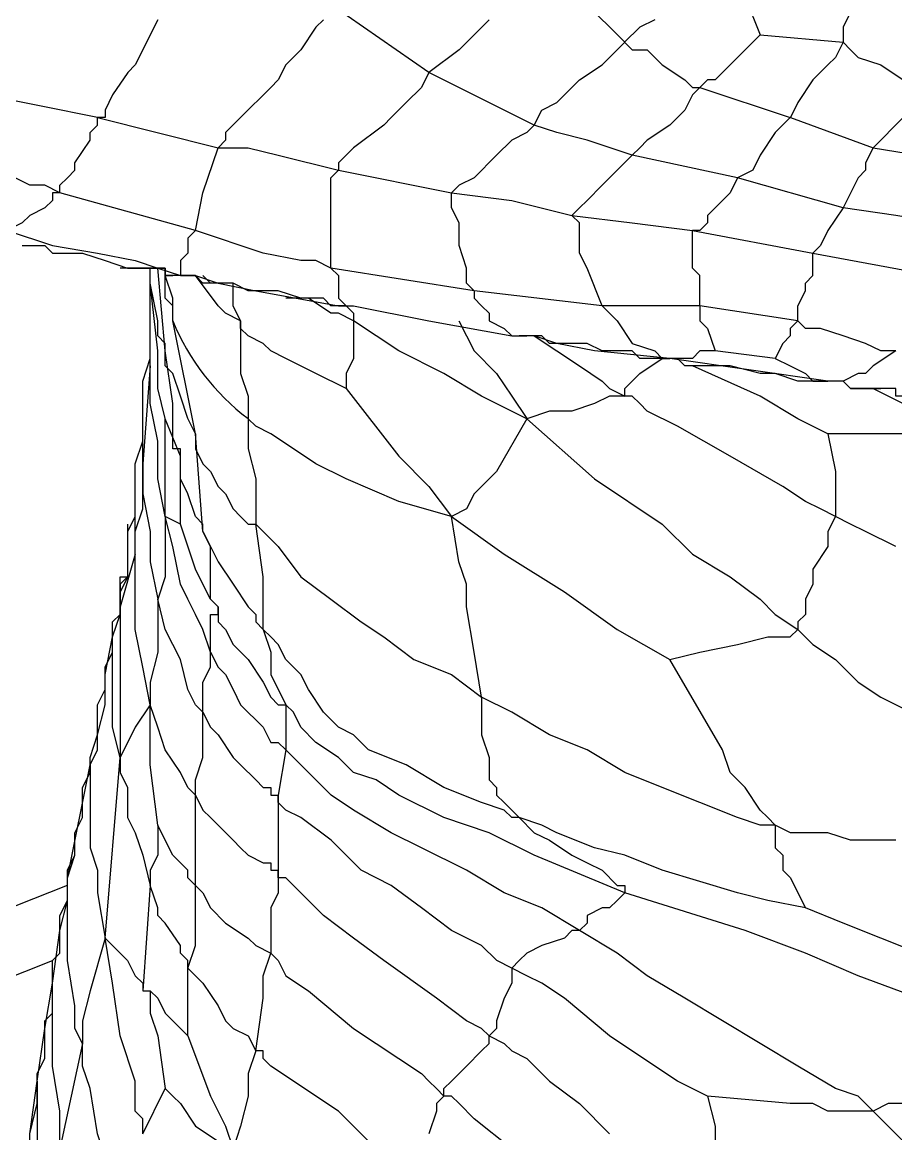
# Model space of a CAD drawing. Header units: inches. Extents: x 109 to 1721, y 29 to 669.
# Drawn here: x 1415.509 to 1417.926, y 357.261 to 360.338 of the extents above; entities that cross this region are included whole.
import ezdxf

# ---------------------------------------------------------------- set-up
doc = ezdxf.new("R2010")
doc.units = ezdxf.units.IN
doc.header["$LTSCALE"] = 0.0393700787401575
doc.header["$MEASUREMENT"] = 0
doc.layers.add('PDF3_Geometría', color=7, linetype='Continuous')

# ---------------------------------------------------------------- blocks, each defined once
blk = doc.blocks.new('OH3A1-1$-$ASSY$$CENTER$TUB_-_v2$-$copia1')
at = {"layer": 'PDF3_Geometría', "lineweight": -3}
for points in [[(15.32417805989583, 10.7041753133138), (15.32334476047092, 10.70250871446397), (15.322511461046, 10.70084211561415), (15.32167816162109, 10.69917551676432), (15.32084486219618, 10.69834221733941), (15.31917826334635, 10.69584231906467), (15.31834496392144, 10.69417572021484), (15.31834496392144, 10.69334242078993), (15.31751166449653, 10.69334242078993), (15.30501217312283, 10.69584231906467)], [(15.3658447265625, 10.69250912136501), (15.36667802598741, 10.69417572021484), (15.36834462483724, 10.69500901963976), (15.37084452311198, 10.69750891791449), (15.37334442138672, 10.69917551676432), (15.37501102023654, 10.70084211561415), (15.37584431966146, 10.70167541503906), (15.36667802598741, 10.71084170871311), (15.36834462483724, 10.71167500813802), (15.37001122368706, 10.71334160698784), (15.37417772081163, 10.71584150526258), (15.38084411621094, 10.72167460123698), (15.37834421793619, 10.72417449951172), (15.37584431966146, 10.72750769721137), (15.37417772081163, 10.73000759548611), (15.3725111219618, 10.73167419433594), (15.37167782253689, 10.73334079318576), (15.38334401448568, 10.73917388916015), (15.39667680528429, 10.73417409261067), (15.3975101047092, 10.74000718858507), (15.39834340413411, 10.74584028455946), (15.40001000298394, 10.75667317708333), (15.41750929090712, 10.75250667995876)], [(15.36084408230252, 10.70417446560329), (15.35917748345269, 10.70250786675347), (15.35751088460286, 10.70084126790364), (15.35417768690321, 10.6983413696289), (15.34334479437934, 10.70584106445312)], [(15.34251149495442, 10.70417446560329), (15.34167819552951, 10.70334116617838), (15.34001159667969, 10.70084126790364), (15.33834499782986, 10.69917466905382), (15.33751169840495, 10.69750807020399), (15.33667839898003, 10.69667477077908), (15.33334520128038, 10.69334157307942), (15.33167860243055, 10.6916749742296), (15.33167860243055, 10.69084167480468), (15.33084530300564, 10.69000837537977)], [(15.40084415011935, 10.70500776502821), (15.40001085069444, 10.70334116617838), (15.40001085069444, 10.70167456732856), (15.40084415011935, 10.70084126790364), (15.40167744954427, 10.70000796847873), (15.404177347819, 10.69917466905382), (15.40667724609375, 10.69750807020399), (15.40834384494357, 10.69667477077908), (15.40917714436849, 10.69667477077908)], [(15.3791766696506, 10.70417446560329), (15.37751007080078, 10.70334116617838), (15.37584347195094, 10.70167456732856), (15.37667677137586, 10.70084126790364), (15.37834337022569, 10.70084126790364), (15.38000996907552, 10.69917466905382), (15.38250986735025, 10.69750807020399), (15.38334316677517, 10.69667477077908), (15.38417646620009, 10.69667477077908), (15.38334316677517, 10.69584147135416), (15.38250986735025, 10.69417487250434), (15.38084326850043, 10.69250827365451), (15.37834337022569, 10.69084167480468), (15.37751007080078, 10.69000837537977), (15.37667677137586, 10.68917507595486), (15.37167697482639, 10.69084167480468), (15.36834377712673, 10.6916749742296), (15.36584387885199, 10.69250827365451), (15.36501057942708, 10.6916749742296), (15.36334398057725, 10.69084167480468), (15.36167738172743, 10.68917507595486), (15.35917748345269, 10.68667517768012), (15.35751088460286, 10.6858418782552), (15.35667758517795, 10.68500857883029)], [(15.40584309895833, 10.71584065755208), (15.38834381103515, 10.71000756157769), (15.38834381103515, 10.70917426215277), (15.38834381103515, 10.70834096272786), (15.38917711046007, 10.70667436387803), (15.39084370930989, 10.70250786675347), (15.40001000298394, 10.70167456732856)], [(15.39084370930989, 10.70250701904297), (15.38751051161024, 10.69917382134331), (15.38584391276041, 10.69750722249349), (15.3850106133355, 10.69750722249349), (15.38417731391059, 10.69667392306858), (15.39417690700955, 10.69334072536892), (15.39251030815972, 10.69167412651909), (15.39084370930989, 10.68917422824436), (15.39001040988498, 10.68750762939453), (15.38834381103515, 10.68667432996962), (15.37667761908637, 10.68917422824436), (15.37334442138672, 10.6858410305447), (15.37167782253689, 10.68417443169487), (15.37084452311198, 10.68334113226996), (15.37001122368706, 10.68250783284505)], [(15.40001085069444, 10.70167371961805), (15.39917755126953, 10.70000712076823), (15.39834425184461, 10.69917382134331), (15.39667765299479, 10.69750722249349), (15.39501105414496, 10.69500732421875), (15.39417775472005, 10.69334072536892), (15.40334404839409, 10.69000752766927), (15.40251074896918, 10.68834092881944), (15.40251074896918, 10.68750762939453), (15.40167744954427, 10.68667432996962), (15.40001085069444, 10.68334113226996), (15.38834465874566, 10.68667432996962), (15.38751135932074, 10.68500773111979), (15.38584476047092, 10.68334113226996), (15.385011461046, 10.68250783284505), (15.385011461046, 10.68167453342014), (15.38417816162109, 10.68084123399522), (15.38334486219618, 10.68084123399522)], [(15.36584303114149, 10.69250742594401), (15.35417683919271, 10.6983405219184), (15.35334353976779, 10.69667392306857), (15.35167694091797, 10.69500732421875), (15.35001034206814, 10.69334072536892), (15.34917704264323, 10.69250742594401), (15.34584384494358, 10.69000752766927), (15.34501054551866, 10.68917422824435), (15.34417724609375, 10.68834092881944), (15.34417724609375, 10.68750762939453)], [(15.40917629665798, 10.69667392306857), (15.40834299723307, 10.69584062364366), (15.40750969780816, 10.69500732421875), (15.40667639838324, 10.69334072536892), (15.40334320068359, 10.69000752766927), (15.40834299723307, 10.68917422824435), (15.4100095960829, 10.68834092881944), (15.41084289550781, 10.68834092881944), (15.41250949435764, 10.68834092881944), (15.41250949435764, 10.68750762939453), (15.41167619493272, 10.68667432996961), (15.41167619493272, 10.68500773111979), (15.41084289550781, 10.68167453342014), (15.40584309895833, 10.68250783284505), (15.40001000298394, 10.68334113226996), (15.39834340413411, 10.68084123399522), (15.3975101047092, 10.6791746351454), (15.39667680528429, 10.67834133572048)], [(15.31334431966145, 10.68500773111979), (15.31334431966145, 10.6858410305447), (15.31417761908637, 10.68667432996962), (15.31501091851128, 10.68750762939453), (15.31501091851128, 10.68834092881944), (15.31667751736111, 10.69084082709418), (15.31667751736111, 10.69167412651909), (15.31751081678602, 10.69250742594401), (15.31751081678602, 10.69334072536892), (15.33084360758463, 10.69000752766927)], [(15.31334431966145, 10.68500773111979), (15.31167772081163, 10.6858410305447), (15.3100111219618, 10.6858410305447), (15.30667792426215, 10.68750762939453), (15.3033447265625, 10.68834092881944), (15.30001152886284, 10.69000752766927), (15.29667833116319, 10.68750762939453), (15.29501173231336, 10.68667432996962), (15.29417843288845, 10.68667432996962), (15.29334513346354, 10.68667432996962)], [(15.32834370930989, 10.68084123399522), (15.32917700873481, 10.68500773111979), (15.33084360758463, 10.69000752766927), (15.33417680528429, 10.69000752766927), (15.33751000298394, 10.68917422824436), (15.34417639838324, 10.68750762939453)], [(15.34334479437934, 10.67667473687066), (15.34334479437934, 10.67750803629557), (15.34334479437934, 10.6791746351454), (15.34334479437934, 10.68000793457031), (15.34334479437934, 10.68167453342014), (15.34334479437934, 10.68334113226996), (15.34334479437934, 10.68417443169487), (15.34334479437934, 10.6858410305447), (15.34334479437934, 10.68667432996962), (15.34417809380425, 10.68750762939453), (15.35667758517795, 10.68500773111979)], [(15.32834370930989, 10.68084038628472), (15.31334431966145, 10.68500688340928), (15.31251102023654, 10.68500688340928), (15.31251102023654, 10.68417358398437), (15.31167772081163, 10.68334028455946), (15.3100111219618, 10.68250698513454), (15.30917782253689, 10.68167368570963), (15.30751122368706, 10.68084038628472)], [(15.35917833116319, 10.67417399088541), (15.35834503173828, 10.67500729031033), (15.35834503173828, 10.67667388916015), (15.35751173231336, 10.67917378743489), (15.35751173231336, 10.68000708685981), (15.35751173231336, 10.68167368570963), (15.35667843288845, 10.68334028455946), (15.35667843288845, 10.68417358398437), (15.35667843288845, 10.68500688340929), (15.36334482828776, 10.68417358398437), (15.37001122368706, 10.68250698513454)], [(15.37334357367621, 10.67250739203559), (15.37167697482639, 10.67667388916015), (15.37084367540147, 10.67834048800998), (15.37084367540147, 10.68000708685981), (15.37084367540147, 10.68167368570963), (15.37001037597656, 10.68250698513454), (15.37667677137586, 10.68167368570963), (15.38334316677517, 10.68084038628472)], [(15.30751037597656, 10.68084038628472), (15.31251017252604, 10.67917378743489), (15.31750996907552, 10.67834048800998), (15.32167646620008, 10.67750718858507), (15.32417636447483, 10.67667388916015), (15.32667626274956, 10.67584058973524)], [(15.34334309895833, 10.67667388916015), (15.3416765001085, 10.67750718858507), (15.34000990125868, 10.67750718858507), (15.33584340413411, 10.67834048800998), (15.32834370930989, 10.68084038628472), (15.32751040988498, 10.68000708685981), (15.32751040988498, 10.67917378743489), (15.32751040988498, 10.67834048800998), (15.32667711046007, 10.67750718858507), (15.32667711046007, 10.67584058973524)], [(15.38417731391059, 10.67250739203559), (15.38417731391059, 10.6733406914605), (15.38417731391059, 10.67417399088541), (15.38417731391059, 10.67584058973524), (15.38334401448567, 10.67667388916015), (15.38334401448567, 10.67834048800998), (15.38334401448567, 10.67917378743489), (15.38334401448567, 10.68000708685981), (15.38334401448567, 10.68084038628472), (15.39667680528429, 10.67834048800998)], [(15.30917697482639, 10.67917378743489), (15.3100102742513, 10.67917378743489), (15.31084357367621, 10.67917378743489), (15.31167687310112, 10.67917378743489), (15.31251017252604, 10.67834048800998), (15.31334347195095, 10.67834048800998), (15.31417677137586, 10.67834048800998), (15.31584337022569, 10.67834048800998), (15.31834326850043, 10.67750718858507), (15.32084316677517, 10.67667388916015), (15.32167646620008, 10.67667388916015), (15.322509765625, 10.67667388916015), (15.32334306504991, 10.67667388916015), (15.32417636447482, 10.67667388916015), (15.32500966389974, 10.67667388916015), (15.32500966389974, 10.67584058973524), (15.32584296332465, 10.67584058973524), (15.32500966389974, 10.67584058973524), (15.32500966389974, 10.67667388916015), (15.32417636447482, 10.67667388916015), (15.32334306504991, 10.67667388916015), (15.32167646620008, 10.67667388916015), (15.32084316677517, 10.67667388916015), (15.32000986735026, 10.67667388916015)], [(15.39501105414496, 10.67084079318576), (15.39501105414496, 10.67167409261067), (15.39501105414496, 10.67250739203559), (15.39584435356988, 10.67417399088541), (15.39584435356988, 10.67500729031032), (15.39667765299479, 10.67584058973524), (15.39667765299479, 10.67834048800998), (15.4100104437934, 10.67584058973524)], [(15.32334391276041, 10.67500729031033), (15.32334391276041, 10.67667388916015)], [(15.32334391276041, 10.66917419433593), (15.32334391276041, 10.67084079318576), (15.32334391276041, 10.67250739203559), (15.32334391276041, 10.6733406914605), (15.32334391276041, 10.67500729031033), (15.32334391276041, 10.67584058973524), (15.32334391276041, 10.67667388916015)], [(15.32334391276041, 10.67417399088541), (15.32334391276041, 10.67500729031033), (15.32334391276041, 10.67667388916015)], [(15.33084445529514, 10.63917456732855), (15.33001115587022, 10.64000786675347), (15.33001115587022, 10.64084116617838), (15.33001115587022, 10.64334106445312), (15.33001115587022, 10.64500766330295), (15.33001115587022, 10.64584096272786), (15.32917785644531, 10.64750756157769), (15.32917785644531, 10.6483408610026), (15.3283445570204, 10.64917416042751), (15.32751125759548, 10.65167405870225), (15.32667795817057, 10.65334065755208), (15.32667795817057, 10.65500725640191), (15.32667795817057, 10.65584055582682), (15.32667795817057, 10.65667385525173), (15.32584465874566, 10.65667385525173), (15.32584465874566, 10.65834045410156), (15.32584465874566, 10.66167365180121), (15.32501135932074, 10.6675067477756), (15.32501135932074, 10.66834004720052), (15.32417805989583, 10.66917334662543), (15.32417805989583, 10.67000664605034), (15.32417805989583, 10.67083994547526), (15.32334476047092, 10.67500644259982), (15.32334476047092, 10.67667304144965)], [(15.32917785644531, 10.64750840928819), (15.3283445570204, 10.65834130181206), (15.32751125759548, 10.66000790066189), (15.32667795817057, 10.66250779893663), (15.32584465874566, 10.66500769721137), (15.32501135932075, 10.66584099663628), (15.32501135932075, 10.66750759548611), (15.32417805989583, 10.67667388916015)], [(15.32667711046007, 10.67584058973524), (15.32584381103515, 10.67584058973524), (15.32501051161024, 10.67584058973524), (15.32501051161024, 10.67667388916015)], [(15.35917663574219, 10.67417399088541), (15.34334394666883, 10.67667388916015), (15.34417724609375, 10.67584058973524), (15.34417724609375, 10.67500729031033), (15.34417724609375, 10.67417399088541), (15.34417724609375, 10.6733406914605), (15.34501054551866, 10.67250739203559), (15.34584384494358, 10.67250739203559)], [(15.32834370930989, 10.65834130181206), (15.32584381103515, 10.67084079318576), (15.32584381103515, 10.67250739203559), (15.32501051161024, 10.6733406914605), (15.32501051161024, 10.67584058973524)], [(15.32584465874566, 10.67084079318576), (15.32584465874566, 10.67167409261067), (15.32584465874566, 10.67250739203559), (15.32584465874566, 10.6733406914605), (15.32501135932074, 10.67584058973524)], [(15.32584465874566, 10.67584058973524), (15.32584465874566, 10.67584058973524)], [(15.32584465874566, 10.67584058973524), (15.32584465874566, 10.67584058973524)], [(15.32667711046007, 10.67584058973524), (15.32834370930989, 10.67584058973524), (15.33084360758463, 10.67500729031033), (15.3350101047092, 10.67417399088541), (15.34417639838324, 10.67250739203559), (15.34500969780816, 10.67250739203559), (15.34584299723307, 10.67250739203559)], [(15.32667711046007, 10.67584058973524), (15.32667711046007, 10.67584058973524)], [(15.34084404839409, 10.6733406914605), (15.34001074896918, 10.6733406914605), (15.33751085069444, 10.67417399088541), (15.33417765299479, 10.67417399088541), (15.33251105414496, 10.67500729031033), (15.33084445529514, 10.67500729031033), (15.33001115587022, 10.67500729031033), (15.32917785644531, 10.67500729031033), (15.3283445570204, 10.67584058973524), (15.32751125759548, 10.67584058973524), (15.32667795817057, 10.67584058973524)], [(15.33334350585937, 10.67084079318576), (15.33167690700954, 10.67167409261067), (15.33084360758463, 10.67250739203559), (15.32834370930989, 10.67584058973524)], [(15.33084445529514, 10.67500729031033), (15.33001115587022, 10.67500729031033), (15.32917785644531, 10.67584058973524)], [(15.32501051161024, 10.66000790066189), (15.32417721218533, 10.66334109836154), (15.32417721218533, 10.66750759548611), (15.32334391276041, 10.67500729031033)], [(15.32334391276041, 10.66584099663628), (15.32334391276041, 10.6666742960612), (15.32334391276041, 10.66917419433593), (15.32334391276041, 10.67167409261067), (15.32334391276041, 10.67500729031033)], [(15.33334350585937, 10.67084079318576), (15.33251020643446, 10.67250739203559), (15.33251020643446, 10.67500729031032)], [(15.37334357367621, 10.67250739203559), (15.35917748345269, 10.67417399088541), (15.35917748345269, 10.6733406914605), (15.3600107828776, 10.67250739203559), (15.36084408230252, 10.67167409261067), (15.36084408230252, 10.67084079318576), (15.36251068115234, 10.67000749376085), (15.36334398057725, 10.66917419433593), (15.36417728000217, 10.66917419433593)], [(15.34501139322916, 10.67250739203559), (15.34334479437934, 10.67250739203559), (15.34251149495442, 10.6733406914605), (15.34167819552951, 10.6733406914605), (15.3408448961046, 10.6733406914605), (15.33834499782986, 10.6733406914605)], [(15.34584384494357, 10.67084079318576), (15.34417724609375, 10.67167409261067), (15.34334394666883, 10.67167409261067), (15.34084404839409, 10.6733406914605)], [(15.34501139322916, 10.67250739203559), (15.34584469265408, 10.67167409261067), (15.34584469265408, 10.67084079318576)], [(15.34501139322916, 10.67250739203559), (15.34584469265408, 10.67250739203559), (15.35417768690321, 10.67084079318576), (15.36334398057725, 10.66917419433593)], [(15.38417731391059, 10.67250739203559), (15.37334442138672, 10.67250739203559), (15.37417772081163, 10.67167409261067), (15.37501102023654, 10.67084079318576), (15.37667761908637, 10.66834089491102), (15.37917751736111, 10.66750759548611), (15.38001081678602, 10.6666742960612), (15.38084411621093, 10.6666742960612)], [(15.39501105414496, 10.67084079318576), (15.38417816162109, 10.67250739203559), (15.38417816162109, 10.67167409261067), (15.38417816162109, 10.67084079318576), (15.385011461046, 10.67000749376085), (15.38584476047092, 10.66750759548611)], [(15.34501139322916, 10.66334109836154), (15.34167819552951, 10.66500769721137), (15.33834499782986, 10.6666742960612), (15.33667839898003, 10.66750759548611), (15.33584509955512, 10.66834089491102), (15.33417850070529, 10.66917419433593), (15.33334520128038, 10.67000749376085), (15.33334520128038, 10.67084079318576), (15.33334520128038, 10.66500769721137), (15.33417850070529, 10.66250779893663), (15.33417850070529, 10.6608412000868), (15.33417850070529, 10.66000790066189)], [(15.36501057942708, 10.66000705295139), (15.3600107828776, 10.66250695122612), (15.35584428575304, 10.66500684950086), (15.35084448920356, 10.6675067477756), (15.34834459092882, 10.66917334662543), (15.34584469265408, 10.67083994547526), (15.34584469265408, 10.66917334662543), (15.34584469265408, 10.66667344835069), (15.34501139322916, 10.66500684950086), (15.34501139322916, 10.66334025065104), (15.35084448920356, 10.65584055582682), (15.35417768690321, 10.65250735812717), (15.35667758517795, 10.64917416042751)], [(15.35751003689236, 10.67084079318576), (15.35917663574219, 10.66750759548611), (15.36167653401692, 10.66500769721137), (15.36334313286675, 10.66250779893663), (15.36500973171658, 10.66000790066189)], [(15.40584309895833, 10.66750759548611), (15.4041765001085, 10.66750759548611), (15.40250990125868, 10.66834089491102), (15.40001000298394, 10.66917419433593), (15.3975101047092, 10.67000749376085), (15.39584350585937, 10.67000749376085), (15.39501020643446, 10.67084079318576), (15.39417690700955, 10.67000749376085), (15.39417690700955, 10.66917419433593), (15.39334360758463, 10.66834089491102), (15.39251030815972, 10.6666742960612), (15.39417690700955, 10.66584099663628), (15.39584350585937, 10.66500769721137), (15.39667680528429, 10.66417439778645), (15.3975101047092, 10.66417439778645), (15.39834340413411, 10.66417439778645)], [(15.322509765625, 10.66000790066189), (15.322509765625, 10.6608412000868), (15.322509765625, 10.66250779893663), (15.322509765625, 10.66417439778645), (15.32334306504991, 10.6666742960612), (15.32334306504991, 10.66750759548611), (15.32334306504991, 10.66834089491102), (15.32334306504991, 10.67000749376085)], [(15.36417643229166, 10.66917419433593), (15.36500973171658, 10.66917419433593)], [(15.38084411621094, 10.6666742960612), (15.3725111219618, 10.66750759548611), (15.36834462483724, 10.66834089491102), (15.3658447265625, 10.66917419433593), (15.36417812771267, 10.66917419433593)], [(15.38167656792534, 10.6666742960612), (15.38084326850043, 10.6666742960612), (15.38000996907552, 10.6666742960612), (15.3791766696506, 10.6666742960612), (15.37834337022569, 10.6666742960612), (15.37751007080078, 10.6666742960612), (15.37667677137586, 10.66750759548611), (15.37584347195094, 10.66750759548611), (15.37334357367621, 10.66750759548611), (15.37167697482639, 10.66834089491102), (15.37001037597656, 10.66834089491102), (15.36917707655165, 10.66834089491102), (15.36751047770182, 10.66834089491102), (15.36667717827691, 10.66917419433593), (15.36584387885199, 10.66917419433593), (15.36501057942708, 10.66917419433593)], [(15.3658447265625, 10.66917419433593), (15.37084452311198, 10.66584099663628), (15.37334442138672, 10.66417439778646), (15.37417772081163, 10.66334109836154), (15.37584431966146, 10.66250779893663)], [(15.32334391276041, 10.66584099663628), (15.32334391276041, 10.66750759548611)], [(15.41584269205729, 10.65917375352647), (15.41167619493272, 10.65834045410156), (15.40917629665798, 10.65834045410156), (15.40667639838324, 10.65834045410156), (15.40500979953342, 10.65834045410156), (15.40250990125868, 10.65834045410156), (15.39834340413411, 10.65834045410156), (15.39917670355903, 10.65417395697699), (15.39917670355903, 10.65167405870226), (15.39917670355903, 10.65084075927734), (15.39917670355903, 10.64917416042751), (15.3975101047092, 10.65000745985243), (15.39584350585937, 10.65084075927734), (15.39334360758463, 10.65250735812717), (15.38751051161024, 10.65584055582682), (15.38167741563585, 10.65917375352647), (15.37834421793619, 10.6608403523763), (15.37751091851128, 10.66167365180121), (15.37667761908637, 10.66250695122613), (15.37584431966146, 10.66250695122613), (15.37584431966146, 10.66334025065104), (15.37667761908637, 10.66417355007595), (15.37751091851128, 10.66500684950087), (15.38001081678602, 10.66667344835069)], [(15.38167656792534, 10.6666742960612), (15.38084326850043, 10.6666742960612)], [(15.39251030815972, 10.6666742960612), (15.38584391276041, 10.66750759548611), (15.38417731391059, 10.66750759548611), (15.38334401448567, 10.6666742960612), (15.38251071506076, 10.6666742960612), (15.38084411621094, 10.6666742960612)], [(15.39834425184461, 10.66417439778645), (15.38084496392144, 10.6666742960612)], [(15.38667805989583, 10.66584099663628), (15.385011461046, 10.66584099663628), (15.38417816162109, 10.66584099663628), (15.38334486219618, 10.66584099663628), (15.38251156277127, 10.66584099663628), (15.38167826334635, 10.6666742960612)], [(15.40584309895833, 10.66750759548611), (15.40334320068359, 10.66584099663628), (15.40250990125868, 10.66500769721137), (15.40167660183376, 10.66500769721137), (15.40001000298394, 10.66417439778645), (15.39917670355903, 10.66417439778645), (15.39834340413411, 10.66417439778645)], [(15.32501051161024, 10.64917416042751), (15.32417721218533, 10.65334065755208), (15.32417721218533, 10.65750715467665), (15.32334391276041, 10.66167365180121), (15.32334391276041, 10.66334025065104), (15.32334391276041, 10.66584014892578), (15.3225106133355, 10.65500725640191)], [(15.39834425184461, 10.65834045410156), (15.39501105414496, 10.66000705295139), (15.3908445570204, 10.66250695122612), (15.38334486219618, 10.66584014892578)], [(15.39834425184461, 10.66417439778645), (15.39751095241969, 10.66417439778645), (15.39667765299479, 10.66417439778645), (15.39501105414496, 10.66417439778645), (15.39251115587022, 10.66500769721137), (15.3908445570204, 10.66500769721137), (15.38751135932074, 10.66584099663628), (15.38667805989583, 10.66584099663628), (15.38584476047092, 10.66584099663628), (15.385011461046, 10.66584099663628)], [(15.40084330240885, 10.66334109836154), (15.40001000298394, 10.66417439778645), (15.39917670355903, 10.66417439778645), (15.39834340413411, 10.66417439778645)], [(15.40084330240885, 10.66334109836154), (15.40417650010851, 10.66334109836154)], [(15.4041765001085, 10.66334109836154), (15.40250990125868, 10.66334109836154), (15.40167660183376, 10.66334109836154), (15.40084330240885, 10.66334109836154)], [(15.40334404839409, 10.66334025065104), (15.40667724609375, 10.66167365180121), (15.40917714436849, 10.6608403523763), (15.41251034206814, 10.66000705295139), (15.41584353976779, 10.65917375352647), (15.41501024034288, 10.66167365180121)], [(15.41667683919271, 10.66167365180121), (15.41501024034288, 10.66167365180121), (15.41334364149305, 10.66167365180121), (15.41167704264323, 10.66167365180121), (15.4100104437934, 10.66250695122612), (15.40834384494357, 10.66250695122612), (15.40667724609375, 10.66250695122612), (15.40584394666883, 10.66250695122612), (15.40584394666883, 10.66334025065104), (15.404177347819, 10.66334025065104)], [(15.37584431966146, 10.66250695122612), (15.37417772081163, 10.66250695122612), (15.3725111219618, 10.66167365180121), (15.37001122368706, 10.6608403523763), (15.36751132541232, 10.6608403523763), (15.36501142713758, 10.66000705295139), (15.3725111219618, 10.65334065755208), (15.38001081678602, 10.6483408610026), (15.38334401448567, 10.64500766330295), (15.38751051161024, 10.64250776502821), (15.39084370930989, 10.64000786675347), (15.39251030815972, 10.63834126790364), (15.39501020643446, 10.63667466905382)], [(15.32167731391059, 10.65250735812717), (15.32167731391059, 10.65334065755208), (15.32167731391059, 10.65500725640191), (15.3225106133355, 10.65750715467665), (15.3225106133355, 10.65834045410156), (15.3225106133355, 10.65917375352647), (15.3225106133355, 10.66000705295139)], [(15.322509765625, 10.65500725640191), (15.322509765625, 10.65750715467665), (15.322509765625, 10.66000705295139)], [(15.32501051161024, 10.64917416042751), (15.32501051161024, 10.66000705295139)], [(15.32667711046007, 10.6483408610026), (15.32667711046007, 10.65584055582682), (15.32501051161024, 10.66000705295139)], [(15.36501057942708, 10.66000705295139), (15.36167738172743, 10.65417395697699), (15.35917748345269, 10.65167405870225), (15.35834418402777, 10.65000745985243), (15.35667758517795, 10.64917416042751), (15.35084448920356, 10.65084075927734), (15.34501139322916, 10.65334065755208), (15.34167819552951, 10.65500725640191), (15.33917829725477, 10.65667385525173), (15.33667839898003, 10.65834045410156), (15.3350118001302, 10.65917375352647), (15.33417850070529, 10.66000705295139), (15.33417850070529, 10.65667385525173), (15.3350118001302, 10.65334065755208), (15.3350118001302, 10.65084075927734), (15.3350118001302, 10.6483408610026)], [(15.32834370930989, 10.65834045410156), (15.32834370930989, 10.65667385525173), (15.32917700873481, 10.65500725640191), (15.33001030815972, 10.65417395697699), (15.33084360758463, 10.65250735812717), (15.33167690700954, 10.65167405870226), (15.33251020643446, 10.65000745985243), (15.33334350585937, 10.64917416042751), (15.33417680528429, 10.6483408610026), (15.3350101047092, 10.6483408610026)], [(15.32167731391059, 10.64500766330295), (15.32167731391059, 10.64667426215277), (15.32167731391059, 10.64750756157769), (15.3225106133355, 10.65000745985243), (15.3225106133355, 10.65250735812717), (15.3225106133355, 10.65500725640191), (15.3225106133355, 10.65334065755208), (15.3225106133355, 10.65167405870225), (15.32334391276041, 10.64750756157769), (15.32334391276041, 10.64417436387803), (15.32417721218533, 10.64000786675347)], [(15.32084486219618, 10.64250776502821), (15.32084486219618, 10.64334106445312), (15.32084486219618, 10.64417436387804), (15.32084486219618, 10.64500766330295), (15.32084486219618, 10.64750756157769), (15.32167816162109, 10.64917416042751), (15.32167816162109, 10.65000745985243), (15.32167816162109, 10.65084075927734), (15.32167816162109, 10.65167405870226), (15.32167816162109, 10.65250735812717)], [(15.32167731391059, 10.64500766330295), (15.32167731391059, 10.64750756157769), (15.32167731391059, 10.64917416042751), (15.32167731391059, 10.65084075927734), (15.32167731391059, 10.65250735812717)], [(15.32084486219618, 10.64750756157769), (15.32084486219618, 10.6483408610026)], [(15.32917785644531, 10.62750752766927), (15.32917785644531, 10.62917412651909), (15.32917785644531, 10.63084072536892), (15.33001115587022, 10.63250732421875), (15.33001115587022, 10.63417392306857), (15.32917785644531, 10.63667382134331), (15.3283445570204, 10.63834042019314), (15.32751125759548, 10.64000701904296), (15.32667795817057, 10.64167361789279), (15.32584465874566, 10.64584011501736), (15.32501135932075, 10.64917331271701), (15.32501135932075, 10.64750671386718), (15.32501135932075, 10.64500681559245), (15.32501135932075, 10.6425069173177), (15.32417805989583, 10.64000701904296)], [(15.33001030815972, 10.63417392306857), (15.33001030815972, 10.63500722249349), (15.33001030815972, 10.6358405219184), (15.33001030815972, 10.63667382134331), (15.33001030815972, 10.63834042019314), (15.33084360758463, 10.63834042019314), (15.33084360758463, 10.63917371961805), (15.33001030815972, 10.64000701904296), (15.32917700873481, 10.64167361789279), (15.32834370930989, 10.64334021674262), (15.32667711046007, 10.6483400132921), (15.32501051161024, 10.64917331271701)], [(15.33584425184462, 10.63667466905382), (15.33584425184462, 10.63917456732856), (15.33584425184462, 10.64084116617838), (15.33584425184462, 10.64250776502821), (15.3350109524197, 10.6483408610026), (15.33667755126953, 10.64667426215278), (15.33751085069444, 10.64584096272786), (15.34001074896918, 10.64250776502821), (15.34334394666883, 10.64000786675347), (15.34667714436849, 10.63750796847873), (15.34917704264323, 10.6358413696289), (15.35251024034288, 10.63334147135416), (15.35667673746744, 10.63167487250434), (15.3600099351671, 10.6291749742296), (15.35917663574219, 10.63417477077908), (15.35834333631727, 10.63917456732856), (15.35834333631727, 10.6416744656033), (15.35751003689236, 10.64417436387804), (15.35667673746744, 10.64917416042751), (15.36250983344184, 10.64500766330295), (15.36917622884114, 10.64084116617838), (15.37500932481554, 10.63667466905382), (15.38084242078993, 10.63334147135416)], [(15.40584479437934, 10.64584011501736), (15.40251159667968, 10.64750671386718), (15.40084499782986, 10.6483400132921), (15.39917839898003, 10.64917331271701), (15.39834509955512, 10.64750671386718), (15.39834509955512, 10.64584011501736), (15.39667850070529, 10.64334021674262), (15.39667850070529, 10.64167361789279), (15.39584520128038, 10.64000701904296), (15.39584520128038, 10.63834042019314), (15.39501190185547, 10.63750712076823), (15.39501190185547, 10.63667382134331), (15.39667850070529, 10.63500722249349), (15.39917839898003, 10.63334062364366), (15.40167829725477, 10.63084072536892), (15.40417819552951, 10.62917412651909), (15.40751139322916, 10.62750752766927)], [(15.32084486219618, 10.64584096272786), (15.32084486219618, 10.64750756157769)], [(15.32084486219618, 10.64500766330295), (15.32084486219618, 10.64584096272786), (15.32084486219618, 10.64750756157769)], [(15.32917785644531, 10.64750756157769), (15.33001115587022, 10.64584096272786), (15.33084445529514, 10.64417436387803), (15.33251105414496, 10.6416744656033), (15.33417765299479, 10.63917456732855), (15.3350109524197, 10.63834126790364), (15.3350109524197, 10.63750796847873), (15.33584425184462, 10.63667466905382)], [(15.32834370930989, 10.60834164089627), (15.32834370930989, 10.61834123399522), (15.32751040988498, 10.61917453342014), (15.32667711046007, 10.62084113226996), (15.32501051161024, 10.6233410305447), (15.32417721218533, 10.62584092881944), (15.32334391276041, 10.62834082709418), (15.3225106133355, 10.63250732421875), (15.32167731391059, 10.63667382134331), (15.32167731391059, 10.64084031846788), (15.32167731391059, 10.64334021674262), (15.32167731391059, 10.64500681559245), (15.32001071506076, 10.63917371961805)], [(15.32001071506076, 10.63917371961805), (15.32001071506076, 10.64000701904297), (15.32001071506076, 10.64084031846788), (15.32001071506076, 10.64167361789279), (15.32001071506076, 10.64250691731771), (15.32084401448567, 10.64250691731771), (15.32001071506076, 10.64167361789279), (15.32001071506076, 10.64084031846788)], [(15.32084486219618, 10.6425069173177), (15.32001156277126, 10.64084031846788), (15.32001156277126, 10.63917371961805), (15.32001156277126, 10.63084072536892), (15.32001156277126, 10.62250773111979)], [(15.31917656792534, 10.63750712076823), (15.32000986735026, 10.63834042019314), (15.32000986735026, 10.63917371961805), (15.32000986735026, 10.64084031846788), (15.32000986735026, 10.64167361789279)], [(15.32001071506076, 10.62250773111979), (15.31917741563585, 10.62584092881944), (15.31917741563585, 10.62917412651909), (15.31917741563585, 10.63084072536892), (15.31917741563585, 10.63250732421875), (15.31917741563585, 10.63417392306857), (15.31917741563585, 10.6358405219184), (15.32001071506076, 10.63834042019314), (15.32001071506076, 10.64084031846788)], [(15.32834370930989, 10.61834123399522), (15.32834370930989, 10.61917453342014), (15.32834370930989, 10.62000783284505), (15.32917700873481, 10.62250773111979), (15.32917700873481, 10.62500762939453), (15.32917700873481, 10.62750752766927), (15.32834370930989, 10.62834082709418), (15.32751040988498, 10.63000742594401), (15.32667711046007, 10.63334062364366), (15.32501051161024, 10.63667382134331), (15.32417721218533, 10.64000701904297), (15.32417721218533, 10.63750712076823), (15.32417721218533, 10.63417392306857), (15.32334391276041, 10.63084072536892), (15.32334391276041, 10.62834082709418)], [(15.33084445529514, 10.63917371961805), (15.33084445529514, 10.63750712076823), (15.33167775472005, 10.63667382134331), (15.33251105414496, 10.63500722249349), (15.33417765299479, 10.63334062364366), (15.33584425184461, 10.63084072536892), (15.33667755126953, 10.62917412651909), (15.33751085069444, 10.62834082709418), (15.33834415011935, 10.62834082709418)], [(15.31667751736111, 10.62167443169488), (15.31751081678602, 10.6233410305447), (15.31751081678602, 10.62500762939453), (15.31834411621094, 10.62834082709418), (15.31834411621094, 10.63167402479384), (15.31917741563585, 10.6358405219184), (15.31917741563585, 10.63750712076823)], [(15.31750996907552, 10.62584092881944), (15.31750996907552, 10.62667422824436), (15.31750996907552, 10.62834082709418), (15.31834326850043, 10.63000742594401), (15.31834326850043, 10.63167402479384), (15.31834326850043, 10.63250732421875), (15.31917656792534, 10.63417392306857), (15.31917656792534, 10.63500722249349), (15.31917656792534, 10.6358405219184), (15.31917656792534, 10.63667382134331), (15.31917656792534, 10.63750712076823)], [(15.39251030815972, 10.61500803629557), (15.39084370930989, 10.61500803629557), (15.38834381103515, 10.61584133572048), (15.38417731391059, 10.61750793457031), (15.38001081678602, 10.61917453342013), (15.37584431966146, 10.62084113226996), (15.37167782253689, 10.6233410305447), (15.36751132541232, 10.62500762939453), (15.36334482828776, 10.62750752766927), (15.3600116305881, 10.62917412651909), (15.3600116305881, 10.62667422824435), (15.3600116305881, 10.62500762939453), (15.36084493001302, 10.62250773111979), (15.36084493001302, 10.62084113226996), (15.36084493001302, 10.62000783284505), (15.36167822943793, 10.61917453342013), (15.36167822943793, 10.61834123399522), (15.36251152886284, 10.61750793457031), (15.36334482828776, 10.6166746351454), (15.36417812771267, 10.61584133572048), (15.36334482828776, 10.61584133572048), (15.36251152886284, 10.6166746351454), (15.3600116305881, 10.61750793457031), (15.35584513346354, 10.61917453342013), (15.35167863633897, 10.62167443169488), (15.34751213921441, 10.6233410305447), (15.34584554036458, 10.62500762939453), (15.34417894151475, 10.62584092881944), (15.34251234266493, 10.62750752766927), (15.3408457438151, 10.63000742594401), (15.34001244439019, 10.63167402479384), (15.33834584554036, 10.63334062364366), (15.33751254611545, 10.63500722249349), (15.33667924669052, 10.6358405219184), (15.33584594726562, 10.63667382134331), (15.33667924669052, 10.63417392306857), (15.33667924669052, 10.63334062364366), (15.33667924669052, 10.63167402479384), (15.33834584554036, 10.62834082709418)], [(15.39251030815972, 10.61500803629557), (15.39167700873481, 10.61584133572048), (15.39084370930989, 10.6166746351454), (15.38917711046007, 10.61917453342013), (15.38751051161024, 10.62084113226996), (15.38667721218533, 10.6233410305447), (15.38084411621094, 10.63334062364366), (15.38417731391059, 10.63417392306857), (15.38834381103515, 10.63500722249349), (15.39167700873481, 10.6358405219184), (15.39334360758463, 10.6358405219184), (15.39417690700955, 10.6358405219184), (15.39501020643446, 10.63667382134331)], [(15.33001030815972, 10.63417392306857), (15.33084360758463, 10.63250732421875), (15.33167690700954, 10.63167402479383), (15.33251020643446, 10.63000742594401), (15.33334350585937, 10.62834082709418), (15.33584340413411, 10.62584092881944), (15.33667670355902, 10.62417432996961), (15.33751000298394, 10.62417432996961), (15.33834330240885, 10.6233410305447)], [(15.32417805989583, 10.61500803629557), (15.32334476047092, 10.62167443169488), (15.32334476047092, 10.62500762939453), (15.32334476047092, 10.62834082709418), (15.32167816162109, 10.62584092881944), (15.32001156277126, 10.62250773111979)], [(15.40834299723307, 10.60084109836154), (15.4041765001085, 10.60250769721137), (15.40001000298394, 10.60417429606119), (15.39584350585937, 10.60584089491102), (15.39167700873481, 10.60667419433594), (15.38834381103515, 10.60750749376085), (15.38001081678602, 10.61000739203559), (15.37584431966146, 10.61167399088541), (15.3725111219618, 10.61250729031033), (15.36834462483724, 10.61417388916015), (15.36667802598741, 10.61500718858507), (15.36417812771267, 10.61584048800998), (15.3658447265625, 10.61417388916015), (15.36751132541232, 10.61334058973524), (15.37001122368706, 10.61167399088541), (15.37167782253689, 10.6108406914605), (15.37334442138672, 10.61000739203559), (15.37501102023654, 10.60834079318576), (15.37584431966146, 10.60834079318576), (15.37584431966146, 10.60750749376085), (15.3658447265625, 10.61167399088541), (15.36084493001302, 10.61417388916015), (15.35584513346354, 10.61584048800998), (15.35084533691406, 10.61834038628472), (15.34834543863932, 10.62000698513455), (15.34584554036458, 10.62084028455946), (15.34417894151475, 10.62250688340929), (15.34167904324001, 10.62417348225911), (15.34001244439019, 10.62584008110894), (15.33917914496528, 10.62750667995876), (15.33834584554036, 10.62833997938368), (15.33834584554036, 10.62750667995876), (15.33834584554036, 10.62667338053385), (15.33834584554036, 10.62584008110894), (15.33834584554036, 10.62417348225911), (15.33834584554036, 10.6233401828342)], [(15.32917785644531, 10.62750752766927), (15.33001115587022, 10.62584092881944), (15.33084445529514, 10.62500762939453), (15.33251105414496, 10.62250773111979), (15.33334435356987, 10.62167443169488), (15.3350109524197, 10.62000783284505), (15.33584425184462, 10.61917453342013), (15.33667755126953, 10.61917453342013), (15.33667755126953, 10.61834123399522), (15.33751085069444, 10.61834123399522)], [(15.322509765625, 10.58084106445312), (15.322509765625, 10.58250766330295), (15.32167646620008, 10.58334096272786), (15.32167646620008, 10.58667416042752), (15.32000986735026, 10.59167395697699), (15.31917656792534, 10.59750705295139), (15.31834326850043, 10.60250684950087), (15.31667666965061, 10.59667375352647), (15.31584337022569, 10.59334055582682), (15.31584337022569, 10.59167395697699), (15.31584337022569, 10.59084065755208), (15.31501007080078, 10.59250725640191), (15.31501007080078, 10.59500715467665), (15.31417677137587, 10.60000695122613), (15.31417677137587, 10.60250684950087), (15.31417677137587, 10.60500674777561), (15.31417677137587, 10.60917324490017), (15.31667666965061, 10.62167273627387), (15.31750996907552, 10.6233393351237), (15.31750996907552, 10.62583923339843)], [(15.31501091851128, 10.61334058973524), (15.31501091851128, 10.61417388916015), (15.3158442179362, 10.61584048800998), (15.3158442179362, 10.61834038628472), (15.3158442179362, 10.61917368570963), (15.31667751736111, 10.62084028455946), (15.31667751736111, 10.62167358398437), (15.31667751736111, 10.62250688340929), (15.31751081678602, 10.62500678168402), (15.31751081678602, 10.62584008110894)], [(15.31834411621094, 10.60250769721137), (15.32001071506076, 10.62250688340928), (15.32001071506076, 10.62084028455946), (15.32084401448568, 10.61917368570963), (15.32084401448568, 10.61584048800998), (15.32167731391059, 10.61417388916015), (15.3225106133355, 10.61167399088541), (15.32334391276041, 10.60834079318576)], [(15.40834384494357, 10.59584130181206), (15.40167744954427, 10.5983412000868), (15.39584435356988, 10.60084109836154), (15.38917795817057, 10.60334099663628), (15.37584516737196, 10.60750749376085), (15.37501186794704, 10.60667419433593), (15.37417856852213, 10.60584089491102), (15.37334526909722, 10.60584089491102), (15.37167867024739, 10.60500759548611), (15.37167867024739, 10.60417429606119), (15.37084537082248, 10.60334099663628), (15.36667887369791, 10.60584089491102), (15.36251237657335, 10.60750749376085), (15.35834587944878, 10.61000739203559), (15.3533460828993, 10.61250729031033), (15.35001288519965, 10.61417388916015), (15.34584638807509, 10.61667378743489), (15.34334648980034, 10.61834038628472), (15.34167989095052, 10.62000698513455), (15.34001329210069, 10.62167358398437), (15.33917999267578, 10.62250688340928), (15.33834669325087, 10.6233401828342), (15.33751339382595, 10.61834038628472)], [(15.31667751736111, 10.62167358398437), (15.31667751736111, 10.61917368570963), (15.31667751736111, 10.61667378743489), (15.31667751736111, 10.61417388916015), (15.31667751736111, 10.61250729031033), (15.31751081678602, 10.61000739203559), (15.31751081678602, 10.60750749376085), (15.31834411621094, 10.60250769721137), (15.32084401448567, 10.60000779893663), (15.32167731391059, 10.5983412000868), (15.3225106133355, 10.59750790066189), (15.3225106133355, 10.59667460123698), (15.32334391276041, 10.59667460123698), (15.32334391276041, 10.59584130181206), (15.32334391276041, 10.59417470296224), (15.32417721218533, 10.5916748046875), (15.32501051161024, 10.58584170871311)], [(15.32834370930989, 10.61834038628472), (15.32917700873481, 10.61667378743489), (15.33001030815972, 10.61584048800998), (15.33084360758463, 10.61500718858507), (15.33251020643446, 10.61334058973524), (15.33334350585937, 10.61250729031033), (15.33417680528429, 10.61167399088541), (15.33584340413411, 10.6108406914605), (15.33667670355902, 10.6108406914605), (15.33667670355902, 10.61000739203559), (15.33751000298394, 10.61000739203559)], [(15.40667724609375, 10.58417426215277), (15.40501064724392, 10.58417426215277), (15.40334404839409, 10.58334096272786), (15.40251074896918, 10.58417426215277), (15.40167744954427, 10.58500756157769), (15.39917755126953, 10.5858408610026), (15.39501105414496, 10.58834075927734), (15.3908445570204, 10.59084065755208), (15.38667805989583, 10.59334055582682), (15.38251156277127, 10.59584045410156), (15.3783450656467, 10.5983403523763), (15.37501186794704, 10.60084025065104), (15.37084537082248, 10.60334014892578), (15.37001207139757, 10.60334014892578), (15.36917877197265, 10.60250684950087), (15.36667887369791, 10.60167355007595), (15.36501227484809, 10.60084025065104), (15.36417897542317, 10.60000695122613), (15.36334567599826, 10.59917365180121), (15.36167907714844, 10.60000695122613), (15.36001247829861, 10.60167355007595), (15.35667928059895, 10.60334014892578), (15.3533460828993, 10.60584004720052), (15.35001288519965, 10.60833994547526), (15.3466796875, 10.61000654432509), (15.34334648980034, 10.61333974202474), (15.34001329210069, 10.61583964029948), (15.33834669325087, 10.61667293972439), (15.33751339382595, 10.6175062391493), (15.33751339382595, 10.61833953857422), (15.33751339382595, 10.6175062391493), (15.33751339382595, 10.61667293972439), (15.33751339382595, 10.61417304144965), (15.33751339382595, 10.61000654432509)], [(15.40584479437934, 10.61334058973524), (15.4033448961046, 10.61334058973524), (15.40084499782986, 10.61334058973524), (15.39834509955512, 10.61417388916015), (15.39584520128038, 10.61417388916015), (15.39417860243055, 10.61417388916015), (15.39251200358073, 10.61500718858507), (15.39251200358073, 10.61417388916015), (15.39251200358073, 10.61250729031033), (15.39334530300564, 10.61167399088541), (15.39334530300564, 10.6108406914605), (15.39334530300564, 10.61000739203559), (15.39417860243055, 10.60917409261067), (15.39501190185547, 10.60750749376085), (15.39584520128038, 10.60584089491102)], [(15.32751125759548, 10.59917449951172), (15.3283445570204, 10.60167439778646), (15.3283445570204, 10.60417429606119), (15.3283445570204, 10.60834079318576), (15.32751125759548, 10.60917409261068), (15.32751125759548, 10.61000739203559), (15.32584465874566, 10.61167399088541), (15.32501135932074, 10.61334058973524), (15.32417805989583, 10.61500718858507), (15.32417805989583, 10.61167399088541), (15.32334476047092, 10.61000739203559), (15.32334476047092, 10.60917409261068), (15.32334476047092, 10.60834079318576)], [(15.31251017252604, 10.60000779893663), (15.31334347195095, 10.60084109836154), (15.31334347195095, 10.60167439778646), (15.31334347195095, 10.60334099663628), (15.31334347195095, 10.60500759548611), (15.31417677137587, 10.60667419433594), (15.31417677137587, 10.60750749376085), (15.31417677137587, 10.60834079318576), (15.31417677137587, 10.60917409261068), (15.31417677137587, 10.61000739203559), (15.31501007080078, 10.61167399088541), (15.31501007080078, 10.61250729031033), (15.31501007080078, 10.61334058973524)], [(15.32084316677517, 10.57084147135416), (15.31917656792534, 10.57584126790364), (15.31750996907552, 10.58084106445312), (15.31667666965061, 10.5858408610026), (15.31584337022569, 10.58834075927734), (15.31584337022569, 10.59084065755208), (15.31334347195095, 10.5791744656033), (15.31334347195095, 10.58167436387804), (15.31334347195095, 10.58334096272786), (15.31251017252604, 10.58834075927734), (15.31251017252604, 10.59084065755208), (15.31251017252604, 10.59334055582682), (15.31251017252604, 10.59750705295138), (15.31334347195095, 10.60334014892578), (15.31417677137587, 10.60667334662543), (15.31417677137587, 10.60917324490017), (15.31501007080078, 10.61167314317491), (15.31501007080078, 10.61333974202474)], [(15.40667555067274, 10.58000691731771), (15.40500895182291, 10.58167351616753), (15.404175652398, 10.58250681559244), (15.40334235297309, 10.58334011501736), (15.40167575412326, 10.58334011501736), (15.40084245469835, 10.58334011501736), (15.39834255642361, 10.58334011501736), (15.39667595757378, 10.58417341444227), (15.39417605929904, 10.58417341444227), (15.385009765625, 10.58500671386719), (15.38167656792534, 10.58667331271701), (15.3791766696506, 10.58833991156684), (15.37417687310113, 10.59167310926649), (15.36917707655165, 10.59583960639105), (15.36667717827691, 10.59750620524088), (15.36501057942708, 10.5983395046658), (15.36334398057725, 10.59917280409071), (15.36334398057725, 10.5983395046658), (15.36334398057725, 10.59750620524088), (15.36251068115234, 10.59583960639105), (15.36167738172743, 10.59333970811632), (15.36167738172743, 10.5925064086914), (15.36084408230252, 10.59167310926649), (15.3600107828776, 10.5925064086914), (15.35834418402777, 10.59333970811632), (15.35501098632812, 10.59583960639105), (15.34917789035373, 10.60000610351562), (15.34584469265408, 10.60250600179036), (15.34251149495442, 10.6050059000651), (15.34001159667969, 10.60750579833984), (15.33834499782986, 10.60917239718967), (15.33751169840495, 10.60917239718967), (15.33751169840495, 10.61000569661458), (15.33751169840495, 10.60917239718967), (15.33751169840495, 10.60750579833984), (15.33667839898003, 10.60583919949001), (15.33667839898003, 10.60083940294054)], [(15.31416659884982, 10.60833655463324), (14.7758551703559, 10.39501190185546)], [(15.32751125759548, 10.59167395697699), (15.32751125759548, 10.59917365180121), (15.32751125759548, 10.60000695122613), (15.32667795817057, 10.60084025065104), (15.32667795817057, 10.60167355007595), (15.32501135932074, 10.60417344835069), (15.32417805989583, 10.6050067477756), (15.32417805989583, 10.60584004720052), (15.32334476047092, 10.60833994547526), (15.32251146104601, 10.59667375352647)], [(15.32834370930989, 10.60834079318576), (15.32917700873481, 10.60750749376085), (15.33001030815972, 10.60584089491102), (15.33167690700954, 10.60417429606119), (15.33417680528429, 10.60250769721137), (15.3350101047092, 10.60167439778646), (15.33667670355902, 10.60084109836154)], [(15.3125, 10.59999932183159), (14.79085456000434, 10.39250776502821), (15.16000620524088, 10.17918311225043)], [(15.31084357367621, 10.58667416042752), (15.31167687310112, 10.59250725640191), (15.31251017252604, 10.59750705295139), (15.31251017252604, 10.60000695122613)], [(15.31084357367621, 10.58750745985243), (15.31167687310112, 10.58917405870225), (15.31167687310112, 10.59000735812717), (15.31167687310112, 10.59167395697699), (15.31167687310112, 10.59334055582682), (15.31251017252604, 10.59417385525173), (15.31251017252604, 10.59500715467665), (15.31251017252604, 10.59584045410156), (15.31251017252604, 10.59667375352647), (15.31251017252604, 10.5983403523763), (15.31251017252604, 10.59917365180121), (15.31251017252604, 10.60000695122613)], [(15.3350118001302, 10.59000651041666), (15.33584509955512, 10.59583960639105), (15.33584509955512, 10.59667290581597), (15.33584509955512, 10.5983395046658), (15.33667839898003, 10.60083940294054), (15.33751169840495, 10.60000610351562), (15.33834499782986, 10.5983395046658), (15.3408448961046, 10.59667290581597), (15.34584469265408, 10.5925064086914), (15.35084448920356, 10.58917321099175), (15.35334438747829, 10.58750661214192), (15.35417768690321, 10.58667331271701), (15.35501098632812, 10.5858400132921), (15.35584428575304, 10.58500671386719), (15.35584428575304, 10.5858400132921), (15.35667758517795, 10.58667331271701), (15.35834418402777, 10.58833991156684), (15.3600107828776, 10.59000651041666), (15.36084408230252, 10.59083980984158), (15.36084408230252, 10.59167310926649), (15.36251068115234, 10.59083980984158), (15.36334398057725, 10.59000651041666), (15.36501057942708, 10.58917321099175), (15.36751047770182, 10.58667331271701), (15.37084367540147, 10.58417341444227), (15.37417687310113, 10.58084021674262)], [(15.32751125759548, 10.59917365180121), (15.3283445570204, 10.5983403523763), (15.32917785644531, 10.59750705295138), (15.33084445529514, 10.59500715467665), (15.33167775472005, 10.59334055582682), (15.33251105414496, 10.59250725640191), (15.33417765299479, 10.59167395697699), (15.3350109524197, 10.59000735812717)], [(15.322511461046, 10.59667375352647), (15.32334476047092, 10.59667375352647), (15.32417805989583, 10.59584045410156), (15.32501135932074, 10.59417385525173), (15.32584465874566, 10.59334055582682), (15.32751125759548, 10.59167395697699), (15.33001115587022, 10.58500756157769), (15.33167775472005, 10.58167436387804), (15.33251105414496, 10.5791744656033)], [(15.36334398057725, 10.57917361789279), (15.35917748345269, 10.58250681559244), (15.35751088460286, 10.58417341444227), (15.35667758517795, 10.58500671386718), (15.35584428575304, 10.58500671386718), (15.35501098632812, 10.58417341444227), (15.35501098632812, 10.58334011501736), (15.35417768690321, 10.58084021674262)], [(15.34834459092882, 10.57917361789279), (15.34584469265408, 10.58167351616753), (15.34417809380425, 10.58334011501736), (15.34167819552951, 10.58500671386718), (15.33917829725477, 10.58667331271701), (15.33667839898003, 10.58833991156684), (15.33584509955512, 10.58917321099175), (15.33584509955512, 10.59000651041666), (15.3350118001302, 10.59000651041666), (15.33417850070529, 10.58750661214192), (15.33417850070529, 10.58667331271701), (15.33417850070529, 10.58500671386718), (15.33334520128038, 10.58167351616753), (15.33251190185547, 10.57917361789279)], [(15.31834411621094, 10.54917483859592), (15.31751081678602, 10.55167473687066), (15.31667751736111, 10.55417463514539), (15.31417761908637, 10.55834113226996), (15.31417761908637, 10.5608410305447), (15.31334431966146, 10.56334092881944), (15.31167772081163, 10.56834072536892), (15.31084442138672, 10.56250762939453), (15.3100111219618, 10.55667453342014), (15.3100111219618, 10.55917443169487), (15.3100111219618, 10.56167432996961), (15.30917782253689, 10.56667412651909), (15.30917782253689, 10.56917402479383), (15.30917782253689, 10.57167392306857), (15.3100111219618, 10.57417382134331), (15.3100111219618, 10.57667371961805), (15.3100111219618, 10.57750701904296), (15.3100111219618, 10.58084021674262), (15.31084442138672, 10.58667331271701), (15.31084442138672, 10.58750661214192)], [(15.3100111219618, 10.58084106445312), (15.31084442138672, 10.58417426215278), (15.31084442138672, 10.5858408610026), (15.31084442138672, 10.58750745985243)], [(15.31084357367621, 10.58667331271701), (15.31084357367621, 10.58167351616753), (15.31084357367621, 10.58000691731771), (15.31084357367621, 10.57750701904296), (15.31167687310112, 10.57250722249349), (15.31167687310112, 10.57000732421875), (15.31167687310112, 10.56834072536892), (15.31251017252604, 10.5733405219184), (15.31334347195095, 10.57917361789279), (15.31584337022569, 10.56917402479383), (15.31750996907552, 10.56417422824435), (15.31917656792534, 10.56000773111979)], [(15.322511461046, 10.58084021674262), (15.32501135932074, 10.5858400132921), (15.32584465874566, 10.58500671386718), (15.32667795817057, 10.58417341444227), (15.3283445570204, 10.58167351616753), (15.33084445529514, 10.58000691731771), (15.33251105414496, 10.57917361789279), (15.33167775472005, 10.57250722249349), (15.33167775472005, 10.56917402479383), (15.33167775472005, 10.56584082709418)], [(15.385011461046, 10.58500671386719), (15.38584476047092, 10.58167351616753), (15.38584476047092, 10.58000691731771), (15.38584476047092, 10.57834031846788), (15.38751135932074, 10.57084062364366)]]:
    blk.add_lwpolyline(points, dxfattribs=at)
blk.add_arc((15.34987145882263, 10.68070150304034), 0.0259715367426545, 202.313473318415, 232.8237107367954, dxfattribs=at)

msp = doc.modelspace()

# ---------------------------------------------------------------- block references
at = {"xscale": 25, "yscale": 25, "zscale": 25}
msp.add_blockref('OH3A1-1$-$ASSY$$CENTER$TUB_-_v2$-$copia1', (1032.779706636086, 92.74013431403807), dxfattribs=at)

doc.saveas('drawing.dxf')
